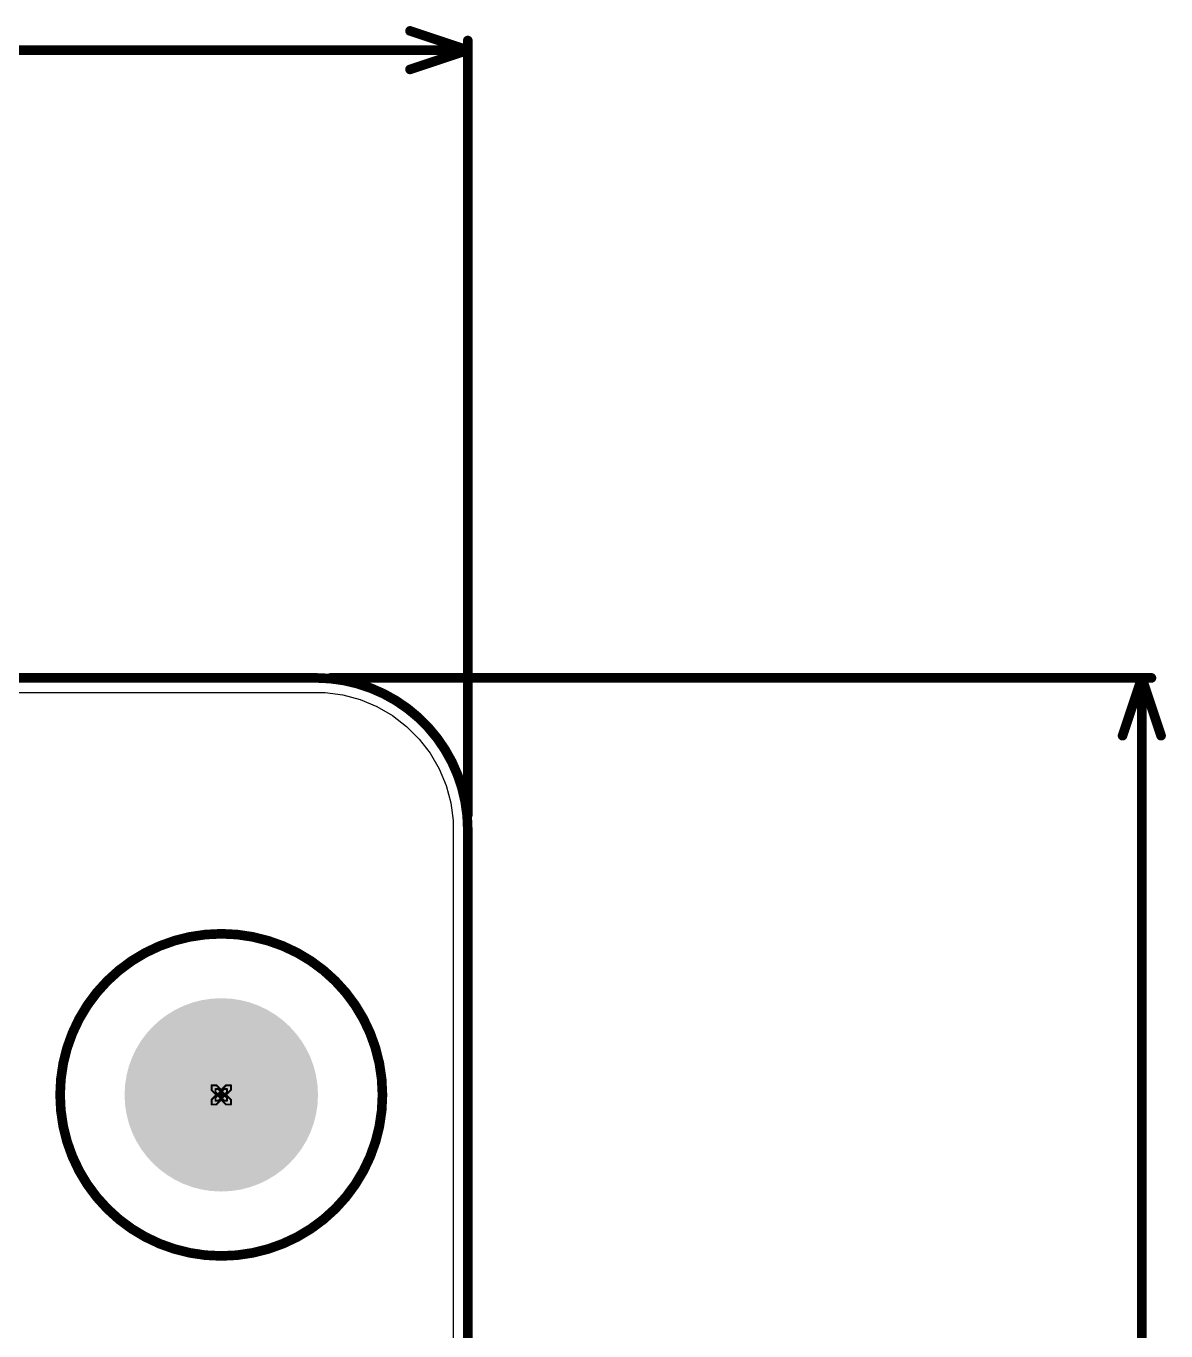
# Model space of a CAD drawing. Header units: inches. Extents: x -36 to 349, y -11 to 240.
# Drawn here: x 176.85 to 206.91, y 109.77 to 144.2 of the extents above; entities that cross this region are included whole.
import ezdxf

# ---------------------------------------------------------------- set-up
doc = ezdxf.new("R2010")
doc.units = ezdxf.units.IN
for name, color, linetype in [('Board Outline', 216, 'Continuous'), ('Bottom Layer', 5, 'Continuous'), ('Bottom Solder', 6, 'Continuous'), ('Dimension', 6, 'Continuous'), ('Drill Drawing', 1, 'Continuous'), ('Layer 1', 16, 'Continuous'), ('Multi-Layer', 9, 'Continuous'), ('Pad Holes', 156, 'Continuous'), ('Top Layer', 1, 'Continuous'), ('Top Overlay', 2, 'Continuous'), ('Top Solder', 216, 'Continuous')]:
    doc.layers.add(name, color=color, linetype=linetype)

msp = doc.modelspace()

# ---------------------------------------------------------------- hatches: boundary and pattern name
at = {"layer": 'Bottom Solder'}
h = msp.add_hatch(color=6, dxfattribs=at)
edge = h.paths.add_edge_path()
edge.add_arc((182, 116), 0.102, 0, 360)
at = {"layer": 'Pad Holes'}
h = msp.add_hatch(color=7, dxfattribs=at)
edge = h.paths.add_edge_path()
edge.add_arc((182, 116), 2.55, 0, 360)
at = {"layer": 'Top Solder'}
h = msp.add_hatch(color=216, dxfattribs=at)
edge = h.paths.add_edge_path()
edge.add_arc((182, 116), 0.102, 0, 360)

# ---------------------------------------------------------------- linework, layer by layer
at = {"layer": 'Board Outline'}
for points in [[(101.089, 127, 0.254, 0.254, 0), (184.5, 127, 0.254, 0.254, 0)], [(184.5, 127, 0.254, 0.254, -0.414214), (188.5, 123, 0.254, 0.254, 0)], [(188.5, -7, 0.254, 0.254, 0), (188.5, 123, 0.254, 0.254, 0)]]:
    msp.add_lwpolyline(points, format="xyseb", dxfattribs=at)
for points in [[(184.437, 127, 0.127, 0.127, 1), (184.564, 127, 0.127, 0.127, 1)], [(184.437, 127, 0.127, 0.127, 1), (184.564, 127, 0.127, 0.127, 1)], [(188.437, 123, 0.127, 0.127, 1), (188.564, 123, 0.127, 0.127, 1)], [(188.437, 123, 0.127, 0.127, 1), (188.564, 123, 0.127, 0.127, 1)]]:
    msp.add_lwpolyline(points, format="xyseb", close=True, dxfattribs=at)
at = {"layer": 'Bottom Layer'}
for p, q in [((171.492, 126.612), (184.5, 126.612)), ((184.5, 126.612), (184.737, 126.612)), ((184.737, 126.612), (185.206, 126.55)), ((185.206, 126.55), (185.663, 126.427)), ((185.663, 126.427), (186.101, 126.246)), ((186.101, 126.246), (186.511, 126.009)), ((186.511, 126.009), (186.886, 125.721)), ((186.886, 125.721), (187.221, 125.386)), ((187.221, 125.386), (187.509, 125.011)), ((187.509, 125.011), (187.746, 124.601)), ((187.746, 124.601), (187.927, 124.163)), ((187.927, 124.163), (188.05, 123.706)), ((188.05, 123.706), (188.112, 123.237)), ((188.112, 123.237), (188.112, 123)), ((188.112, 123), (188.112, -7)), ((181.169, 120.177), (180.631, 120.033)), ((181.721, 120.25), (181.169, 120.177)), ((182.279, 120.25), (181.721, 120.25)), ((182.831, 120.177), (182.279, 120.25)), ((183.369, 120.033), (182.831, 120.177)), ((180.116, 119.82), (179.634, 119.541)), ((180.631, 120.033), (180.116, 119.82)), ((183.884, 119.82), (183.369, 120.033)), ((184.366, 119.541), (183.884, 119.82)), ((179.634, 119.541), (179.192, 119.202)), ((184.808, 119.202), (184.366, 119.541)), ((179.192, 119.202), (178.798, 118.808)), ((185.202, 118.808), (184.808, 119.202)), ((178.798, 118.808), (178.459, 118.366)), ((185.541, 118.366), (185.202, 118.808)), ((178.459, 118.366), (178.18, 117.884)), ((185.82, 117.884), (185.541, 118.366)), ((178.18, 117.884), (177.967, 117.369)), ((186.033, 117.369), (185.82, 117.884)), ((177.967, 117.369), (177.823, 116.831)), ((186.177, 116.831), (186.033, 117.369)), ((177.823, 116.831), (177.75, 116.279)), ((186.25, 116.279), (186.177, 116.831)), ((177.75, 116.279), (177.75, 115.721)), ((186.25, 115.721), (186.25, 116.279)), ((177.75, 115.721), (177.823, 115.169)), ((186.177, 115.169), (186.25, 115.721)), ((177.823, 115.169), (177.967, 114.631)), ((186.033, 114.631), (186.177, 115.169)), ((177.967, 114.631), (178.18, 114.116)), ((185.82, 114.116), (186.033, 114.631)), ((178.18, 114.116), (178.459, 113.634)), ((185.541, 113.634), (185.82, 114.116)), ((178.459, 113.634), (178.798, 113.192)), ((185.202, 113.192), (185.541, 113.634)), ((178.798, 113.192), (179.192, 112.798)), ((184.808, 112.798), (185.202, 113.192)), ((179.192, 112.798), (179.634, 112.459)), ((184.366, 112.459), (184.808, 112.798)), ((179.634, 112.459), (180.116, 112.18)), ((183.884, 112.18), (184.366, 112.459)), ((180.116, 112.18), (180.631, 111.967)), ((180.631, 111.967), (181.169, 111.823)), ((182.831, 111.823), (183.369, 111.967)), ((183.369, 111.967), (183.884, 112.18)), ((181.169, 111.823), (181.721, 111.75)), ((181.721, 111.75), (182.279, 111.75)), ((182.279, 111.75), (182.831, 111.823))]:
    msp.add_line(p, q, dxfattribs=at)
at = {"layer": 'Dimension'}
for points in [[(186.976, 144.069, 0.254, 0.254, 0), (188.5, 143.561, 0.254, 0.254, 0)], [(188.5, 123.381, 0.254, 0.254, 0), (188.5, 143.815, 0.254, 0.254, 0)], [(104.965, 143.561, 0.254, 0.254, 0), (188.5, 143.561, 0.254, 0.254, 0)], [(186.976, 143.053, 0.254, 0.254, 0), (188.5, 143.561, 0.254, 0.254, 0)], [(184.881, 127, 0.254, 0.254, 0), (206.527, 127, 0.254, 0.254, 0)], [(205.765, 125.476, 0.254, 0.254, 0), (206.273, 127, 0.254, 0.254, 0)], [(206.273, 127, 0.254, 0.254, 0), (206.781, 125.476, 0.254, 0.254, 0)], [(206.273, 71.965, 0.254, 0.254, 0), (206.273, 127, 0.254, 0.254, 0)]]:
    msp.add_lwpolyline(points, format="xyseb", dxfattribs=at)
for points in [[(186.913, 144.069, 0.127, 0.127, 1), (187.04, 144.069, 0.127, 0.127, 1)], [(188.437, 143.815, 0.127, 0.127, 1), (188.564, 143.815, 0.127, 0.127, 1)], [(188.437, 143.561, 0.127, 0.127, 1), (188.564, 143.561, 0.127, 0.127, 1)], [(188.437, 143.561, 0.127, 0.127, 1), (188.564, 143.561, 0.127, 0.127, 1)], [(188.437, 143.561, 0.127, 0.127, 1), (188.564, 143.561, 0.127, 0.127, 1)], [(186.913, 143.053, 0.127, 0.127, 1), (187.04, 143.053, 0.127, 0.127, 1)], [(184.818, 127, 0.127, 0.127, 1), (184.945, 127, 0.127, 0.127, 1)], [(206.21, 127, 0.127, 0.127, 1), (206.337, 127, 0.127, 0.127, 1)], [(206.21, 127, 0.127, 0.127, 1), (206.337, 127, 0.127, 0.127, 1)], [(206.21, 127, 0.127, 0.127, 1), (206.337, 127, 0.127, 0.127, 1)], [(206.464, 127, 0.127, 0.127, 1), (206.591, 127, 0.127, 0.127, 1)], [(205.702, 125.476, 0.127, 0.127, 1), (205.829, 125.476, 0.127, 0.127, 1)], [(206.718, 125.476, 0.127, 0.127, 1), (206.845, 125.476, 0.127, 0.127, 1)], [(188.437, 123.381, 0.127, 0.127, 1), (188.564, 123.381, 0.127, 0.127, 1)]]:
    msp.add_lwpolyline(points, format="xyseb", close=True, dxfattribs=at)
at = {"layer": 'Drill Drawing'}
for points in [[(181.746, 116.127, 0.0508, 0.0508, 0), (181.746, 116.254, 0.0508, 0.0508, 0)], [(181.746, 116.254, 0.0508, 0.0508, 0), (181.873, 116.254, 0.0508, 0.0508, 0)], [(181.746, 116.127, 0.0508, 0.0508, 0), (181.873, 116, 0.0508, 0.0508, 0)], [(181.746, 115.873, 0.0508, 0.0508, 0), (181.873, 116, 0.0508, 0.0508, 0)], [(181.848, 116.076, 0.0508, 0.0508, 0), (181.848, 116.152, 0.0508, 0.0508, 0)], [(181.848, 116.152, 0.0508, 0.0508, 0), (181.924, 116.152, 0.0508, 0.0508, 0)], [(181.848, 116.076, 0.0508, 0.0508, 0), (181.924, 116, 0.0508, 0.0508, 0)], [(181.848, 115.924, 0.0508, 0.0508, 0), (181.924, 116, 0.0508, 0.0508, 0)], [(181.873, 116.254, 0.0508, 0.0508, 0), (182, 116.127, 0.0508, 0.0508, 0)], [(181.924, 116.152, 0.0508, 0.0508, 0), (182, 116.076, 0.0508, 0.0508, 0)], [(182, 116.127, 0.0508, 0.0508, 0), (182.127, 116.254, 0.0508, 0.0508, 0)], [(182, 116.076, 0.0508, 0.0508, 0), (182.076, 116.152, 0.0508, 0.0508, 0)], [(182.076, 116.152, 0.0508, 0.0508, 0), (182.152, 116.152, 0.0508, 0.0508, 0)], [(182.076, 116, 0.0508, 0.0508, 0), (182.152, 116.076, 0.0508, 0.0508, 0)], [(182.076, 116, 0.0508, 0.0508, 0), (182.152, 115.924, 0.0508, 0.0508, 0)], [(182.127, 116.254, 0.0508, 0.0508, 0), (182.254, 116.254, 0.0508, 0.0508, 0)], [(182.127, 116, 0.0508, 0.0508, 0), (182.254, 116.127, 0.0508, 0.0508, 0)], [(182.127, 116, 0.0508, 0.0508, 0), (182.254, 115.873, 0.0508, 0.0508, 0)], [(182.152, 116.076, 0.0508, 0.0508, 0), (182.152, 116.152, 0.0508, 0.0508, 0)], [(182.254, 116.127, 0.0508, 0.0508, 0), (182.254, 116.254, 0.0508, 0.0508, 0)], [(181.746, 115.746, 0.0508, 0.0508, 0), (181.746, 115.873, 0.0508, 0.0508, 0)], [(181.746, 115.746, 0.0508, 0.0508, 0), (181.873, 115.746, 0.0508, 0.0508, 0)], [(181.848, 115.848, 0.0508, 0.0508, 0), (181.848, 115.924, 0.0508, 0.0508, 0)], [(181.848, 115.848, 0.0508, 0.0508, 0), (181.924, 115.848, 0.0508, 0.0508, 0)], [(181.873, 115.746, 0.0508, 0.0508, 0), (182, 115.873, 0.0508, 0.0508, 0)], [(181.924, 115.848, 0.0508, 0.0508, 0), (182, 115.924, 0.0508, 0.0508, 0)], [(182, 115.924, 0.0508, 0.0508, 0), (182.076, 115.848, 0.0508, 0.0508, 0)], [(182, 115.873, 0.0508, 0.0508, 0), (182.127, 115.746, 0.0508, 0.0508, 0)], [(182.076, 115.848, 0.0508, 0.0508, 0), (182.152, 115.848, 0.0508, 0.0508, 0)], [(182.127, 115.746, 0.0508, 0.0508, 0), (182.254, 115.746, 0.0508, 0.0508, 0)], [(182.152, 115.848, 0.0508, 0.0508, 0), (182.152, 115.924, 0.0508, 0.0508, 0)], [(182.254, 115.746, 0.0508, 0.0508, 0), (182.254, 115.873, 0.0508, 0.0508, 0)]]:
    msp.add_lwpolyline(points, format="xyseb", dxfattribs=at)
for points in [[(181.733, 116.254, 0.0254, 0.0254, 1), (181.759, 116.254, 0.0254, 0.0254, 1)], [(181.733, 116.254, 0.0254, 0.0254, 1), (181.759, 116.254, 0.0254, 0.0254, 1)], [(181.733, 116.127, 0.0254, 0.0254, 1), (181.759, 116.127, 0.0254, 0.0254, 1)], [(181.733, 116.127, 0.0254, 0.0254, 1), (181.759, 116.127, 0.0254, 0.0254, 1)], [(181.835, 116.152, 0.0254, 0.0254, 1), (181.86, 116.152, 0.0254, 0.0254, 1)], [(181.835, 116.152, 0.0254, 0.0254, 1), (181.86, 116.152, 0.0254, 0.0254, 1)], [(181.835, 116.076, 0.0254, 0.0254, 1), (181.86, 116.076, 0.0254, 0.0254, 1)], [(181.835, 116.076, 0.0254, 0.0254, 1), (181.86, 116.076, 0.0254, 0.0254, 1)], [(181.86, 116.254, 0.0254, 0.0254, 1), (181.886, 116.254, 0.0254, 0.0254, 1)], [(181.86, 116.254, 0.0254, 0.0254, 1), (181.886, 116.254, 0.0254, 0.0254, 1)], [(181.86, 116, 0.0254, 0.0254, 1), (181.886, 116, 0.0254, 0.0254, 1)], [(181.86, 116, 0.0254, 0.0254, 1), (181.886, 116, 0.0254, 0.0254, 1)], [(181.911, 116.152, 0.0254, 0.0254, 1), (181.936, 116.152, 0.0254, 0.0254, 1)], [(181.911, 116.152, 0.0254, 0.0254, 1), (181.936, 116.152, 0.0254, 0.0254, 1)], [(181.911, 116, 0.0254, 0.0254, 1), (181.936, 116, 0.0254, 0.0254, 1)], [(181.911, 116, 0.0254, 0.0254, 1), (181.936, 116, 0.0254, 0.0254, 1)], [(181.987, 116.127, 0.0254, 0.0254, 1), (182.013, 116.127, 0.0254, 0.0254, 1)], [(181.987, 116.127, 0.0254, 0.0254, 1), (182.013, 116.127, 0.0254, 0.0254, 1)], [(181.987, 116.076, 0.0254, 0.0254, 1), (182.013, 116.076, 0.0254, 0.0254, 1)], [(181.987, 116.076, 0.0254, 0.0254, 1), (182.013, 116.076, 0.0254, 0.0254, 1)], [(182.063, 116.152, 0.0254, 0.0254, 1), (182.089, 116.152, 0.0254, 0.0254, 1)], [(182.063, 116.152, 0.0254, 0.0254, 1), (182.089, 116.152, 0.0254, 0.0254, 1)], [(182.063, 116, 0.0254, 0.0254, 1), (182.089, 116, 0.0254, 0.0254, 1)], [(182.063, 116, 0.0254, 0.0254, 1), (182.089, 116, 0.0254, 0.0254, 1)], [(182.114, 116.254, 0.0254, 0.0254, 1), (182.14, 116.254, 0.0254, 0.0254, 1)], [(182.114, 116.254, 0.0254, 0.0254, 1), (182.14, 116.254, 0.0254, 0.0254, 1)], [(182.114, 116, 0.0254, 0.0254, 1), (182.14, 116, 0.0254, 0.0254, 1)], [(182.114, 116, 0.0254, 0.0254, 1), (182.14, 116, 0.0254, 0.0254, 1)], [(182.14, 116.152, 0.0254, 0.0254, 1), (182.165, 116.152, 0.0254, 0.0254, 1)], [(182.14, 116.152, 0.0254, 0.0254, 1), (182.165, 116.152, 0.0254, 0.0254, 1)], [(182.14, 116.076, 0.0254, 0.0254, 1), (182.165, 116.076, 0.0254, 0.0254, 1)], [(182.14, 116.076, 0.0254, 0.0254, 1), (182.165, 116.076, 0.0254, 0.0254, 1)], [(182.241, 116.254, 0.0254, 0.0254, 1), (182.267, 116.254, 0.0254, 0.0254, 1)], [(182.241, 116.254, 0.0254, 0.0254, 1), (182.267, 116.254, 0.0254, 0.0254, 1)], [(182.241, 116.127, 0.0254, 0.0254, 1), (182.267, 116.127, 0.0254, 0.0254, 1)], [(182.241, 116.127, 0.0254, 0.0254, 1), (182.267, 116.127, 0.0254, 0.0254, 1)], [(181.733, 115.873, 0.0254, 0.0254, 1), (181.759, 115.873, 0.0254, 0.0254, 1)], [(181.733, 115.873, 0.0254, 0.0254, 1), (181.759, 115.873, 0.0254, 0.0254, 1)], [(181.733, 115.746, 0.0254, 0.0254, 1), (181.759, 115.746, 0.0254, 0.0254, 1)], [(181.733, 115.746, 0.0254, 0.0254, 1), (181.759, 115.746, 0.0254, 0.0254, 1)], [(181.835, 115.924, 0.0254, 0.0254, 1), (181.86, 115.924, 0.0254, 0.0254, 1)], [(181.835, 115.924, 0.0254, 0.0254, 1), (181.86, 115.924, 0.0254, 0.0254, 1)], [(181.835, 115.848, 0.0254, 0.0254, 1), (181.86, 115.848, 0.0254, 0.0254, 1)], [(181.835, 115.848, 0.0254, 0.0254, 1), (181.86, 115.848, 0.0254, 0.0254, 1)], [(181.86, 115.746, 0.0254, 0.0254, 1), (181.886, 115.746, 0.0254, 0.0254, 1)], [(181.86, 115.746, 0.0254, 0.0254, 1), (181.886, 115.746, 0.0254, 0.0254, 1)], [(181.911, 115.848, 0.0254, 0.0254, 1), (181.936, 115.848, 0.0254, 0.0254, 1)], [(181.911, 115.848, 0.0254, 0.0254, 1), (181.936, 115.848, 0.0254, 0.0254, 1)], [(181.987, 115.924, 0.0254, 0.0254, 1), (182.013, 115.924, 0.0254, 0.0254, 1)], [(181.987, 115.924, 0.0254, 0.0254, 1), (182.013, 115.924, 0.0254, 0.0254, 1)], [(181.987, 115.873, 0.0254, 0.0254, 1), (182.013, 115.873, 0.0254, 0.0254, 1)], [(181.987, 115.873, 0.0254, 0.0254, 1), (182.013, 115.873, 0.0254, 0.0254, 1)], [(182.063, 115.848, 0.0254, 0.0254, 1), (182.089, 115.848, 0.0254, 0.0254, 1)], [(182.063, 115.848, 0.0254, 0.0254, 1), (182.089, 115.848, 0.0254, 0.0254, 1)], [(182.114, 115.746, 0.0254, 0.0254, 1), (182.14, 115.746, 0.0254, 0.0254, 1)], [(182.114, 115.746, 0.0254, 0.0254, 1), (182.14, 115.746, 0.0254, 0.0254, 1)], [(182.14, 115.924, 0.0254, 0.0254, 1), (182.165, 115.924, 0.0254, 0.0254, 1)], [(182.14, 115.924, 0.0254, 0.0254, 1), (182.165, 115.924, 0.0254, 0.0254, 1)], [(182.14, 115.848, 0.0254, 0.0254, 1), (182.165, 115.848, 0.0254, 0.0254, 1)], [(182.14, 115.848, 0.0254, 0.0254, 1), (182.165, 115.848, 0.0254, 0.0254, 1)], [(182.241, 115.873, 0.0254, 0.0254, 1), (182.267, 115.873, 0.0254, 0.0254, 1)], [(182.241, 115.873, 0.0254, 0.0254, 1), (182.267, 115.873, 0.0254, 0.0254, 1)], [(182.241, 115.746, 0.0254, 0.0254, 1), (182.267, 115.746, 0.0254, 0.0254, 1)], [(182.241, 115.746, 0.0254, 0.0254, 1), (182.267, 115.746, 0.0254, 0.0254, 1)]]:
    msp.add_lwpolyline(points, format="xyseb", close=True, dxfattribs=at)
at = {"layer": 'Layer 1'}
for p, q in [((101.097, 126.612), (184.5, 126.612)), ((184.5, 126.612), (184.737, 126.612)), ((184.737, 126.612), (185.206, 126.55)), ((185.206, 126.55), (185.663, 126.427)), ((185.663, 126.427), (186.101, 126.246)), ((186.101, 126.246), (186.511, 126.009)), ((186.511, 126.009), (186.886, 125.721)), ((186.886, 125.721), (187.221, 125.386)), ((187.221, 125.386), (187.509, 125.011)), ((187.509, 125.011), (187.746, 124.601)), ((187.746, 124.601), (187.927, 124.163)), ((187.927, 124.163), (188.05, 123.706)), ((188.05, 123.706), (188.112, 123.237)), ((188.112, 123.237), (188.112, 123)), ((188.112, 123), (188.112, -7)), ((181.169, 120.177), (180.631, 120.033)), ((181.721, 120.25), (181.169, 120.177)), ((182.279, 120.25), (181.721, 120.25)), ((182.831, 120.177), (182.279, 120.25)), ((183.369, 120.033), (182.831, 120.177)), ((180.116, 119.82), (179.634, 119.541)), ((180.631, 120.033), (180.116, 119.82)), ((183.884, 119.82), (183.369, 120.033)), ((184.366, 119.541), (183.884, 119.82)), ((179.634, 119.541), (179.192, 119.202)), ((184.808, 119.202), (184.366, 119.541)), ((179.192, 119.202), (178.798, 118.808)), ((185.202, 118.808), (184.808, 119.202)), ((178.798, 118.808), (178.459, 118.366)), ((185.541, 118.366), (185.202, 118.808)), ((178.459, 118.366), (178.18, 117.884)), ((185.82, 117.884), (185.541, 118.366)), ((178.18, 117.884), (177.967, 117.369)), ((186.033, 117.369), (185.82, 117.884)), ((177.967, 117.369), (177.823, 116.831)), ((186.177, 116.831), (186.033, 117.369)), ((177.823, 116.831), (177.75, 116.279)), ((186.25, 116.279), (186.177, 116.831)), ((177.75, 116.279), (177.75, 115.721)), ((186.25, 115.721), (186.25, 116.279)), ((177.75, 115.721), (177.823, 115.169)), ((186.177, 115.169), (186.25, 115.721)), ((177.823, 115.169), (177.967, 114.631)), ((186.033, 114.631), (186.177, 115.169)), ((177.967, 114.631), (178.18, 114.116)), ((185.82, 114.116), (186.033, 114.631)), ((178.18, 114.116), (178.459, 113.634)), ((185.541, 113.634), (185.82, 114.116)), ((178.459, 113.634), (178.798, 113.192)), ((185.202, 113.192), (185.541, 113.634)), ((178.798, 113.192), (179.192, 112.798)), ((184.808, 112.798), (185.202, 113.192)), ((179.192, 112.798), (179.634, 112.459)), ((184.366, 112.459), (184.808, 112.798)), ((179.634, 112.459), (180.116, 112.18)), ((183.884, 112.18), (184.366, 112.459)), ((180.116, 112.18), (180.631, 111.967)), ((180.631, 111.967), (181.169, 111.823)), ((182.831, 111.823), (183.369, 111.967)), ((183.369, 111.967), (183.884, 112.18)), ((181.169, 111.823), (181.721, 111.75)), ((181.721, 111.75), (182.279, 111.75)), ((182.279, 111.75), (182.831, 111.823))]:
    msp.add_line(p, q, dxfattribs=at)
at = {"layer": 'Multi-Layer'}
for p, q in [((180.631, 120.033), (181.169, 120.177)), ((181.169, 120.177), (181.721, 120.25)), ((181.721, 120.25), (182, 120.25)), ((182, 120.25), (182.279, 120.25)), ((182.279, 120.25), (182.831, 120.177)), ((182.831, 120.177), (183.369, 120.033)), ((179.634, 119.541), (180.116, 119.82)), ((180.116, 119.82), (180.631, 120.033)), ((183.369, 120.033), (183.884, 119.82)), ((183.884, 119.82), (184.366, 119.541)), ((179.192, 119.202), (179.634, 119.541)), ((184.366, 119.541), (184.808, 119.202)), ((178.798, 118.808), (179.192, 119.202)), ((184.808, 119.202), (185.202, 118.808)), ((178.459, 118.366), (178.798, 118.808)), ((185.202, 118.808), (185.541, 118.366)), ((178.18, 117.884), (178.459, 118.366)), ((185.541, 118.366), (185.82, 117.884)), ((177.967, 117.369), (178.18, 117.884)), ((185.82, 117.884), (186.033, 117.369)), ((177.823, 116.831), (177.967, 117.369)), ((186.033, 117.369), (186.177, 116.831)), ((177.75, 116.279), (177.823, 116.831)), ((186.177, 116.831), (186.25, 116.279)), ((177.75, 116), (177.75, 116.279)), ((186.25, 116.279), (186.25, 116)), ((177.75, 115.721), (177.75, 116)), ((177.823, 115.169), (177.75, 115.721)), ((186.25, 115.721), (186.177, 115.169)), ((186.25, 116), (186.25, 115.721)), ((177.967, 114.631), (177.823, 115.169)), ((186.177, 115.169), (186.033, 114.631)), ((178.18, 114.116), (177.967, 114.631)), ((186.033, 114.631), (185.82, 114.116)), ((178.459, 113.634), (178.18, 114.116)), ((185.82, 114.116), (185.541, 113.634)), ((178.798, 113.192), (178.459, 113.634)), ((185.541, 113.634), (185.202, 113.192)), ((179.192, 112.798), (178.798, 113.192)), ((185.202, 113.192), (184.808, 112.798)), ((179.634, 112.459), (179.192, 112.798)), ((184.808, 112.798), (184.366, 112.459)), ((180.116, 112.18), (179.634, 112.459)), ((184.366, 112.459), (183.884, 112.18)), ((180.631, 111.967), (180.116, 112.18)), ((181.169, 111.823), (180.631, 111.967)), ((183.369, 111.967), (182.831, 111.823)), ((183.884, 112.18), (183.369, 111.967)), ((181.721, 111.75), (181.169, 111.823)), ((182, 111.75), (181.721, 111.75)), ((182, 111.75), (182, 111.75)), ((182.279, 111.75), (182, 111.75)), ((182.831, 111.823), (182.279, 111.75))]:
    msp.add_line(p, q, dxfattribs=at)
at = {"layer": 'Top Layer'}
for p, q in [((106.206, 126.612), (184.5, 126.612)), ((184.5, 126.612), (184.737, 126.612)), ((184.737, 126.612), (185.206, 126.55)), ((185.206, 126.55), (185.663, 126.427)), ((185.663, 126.427), (186.101, 126.246)), ((186.101, 126.246), (186.511, 126.009)), ((186.511, 126.009), (186.886, 125.721)), ((186.886, 125.721), (187.221, 125.386)), ((187.221, 125.386), (187.509, 125.011)), ((187.509, 125.011), (187.746, 124.601)), ((187.746, 124.601), (187.927, 124.163)), ((187.927, 124.163), (188.05, 123.706)), ((188.05, 123.706), (188.112, 123.237)), ((188.112, 123.237), (188.112, 123)), ((188.112, 123), (188.112, -7)), ((181.169, 120.177), (180.631, 120.033)), ((181.721, 120.25), (181.169, 120.177)), ((182.279, 120.25), (181.721, 120.25)), ((182.831, 120.177), (182.279, 120.25)), ((183.369, 120.033), (182.831, 120.177)), ((180.116, 119.82), (179.634, 119.541)), ((180.631, 120.033), (180.116, 119.82)), ((183.884, 119.82), (183.369, 120.033)), ((184.366, 119.541), (183.884, 119.82)), ((179.634, 119.541), (179.192, 119.202)), ((184.808, 119.202), (184.366, 119.541)), ((179.192, 119.202), (178.798, 118.808)), ((185.202, 118.808), (184.808, 119.202)), ((178.798, 118.808), (178.459, 118.366)), ((185.541, 118.366), (185.202, 118.808)), ((178.459, 118.366), (178.18, 117.884)), ((185.82, 117.884), (185.541, 118.366)), ((178.18, 117.884), (177.967, 117.369)), ((186.033, 117.369), (185.82, 117.884)), ((177.967, 117.369), (177.823, 116.831)), ((186.177, 116.831), (186.033, 117.369)), ((177.823, 116.831), (177.75, 116.279)), ((186.25, 116.279), (186.177, 116.831)), ((177.75, 116.279), (177.75, 115.721)), ((186.25, 115.721), (186.25, 116.279)), ((177.75, 115.721), (177.823, 115.169)), ((186.177, 115.169), (186.25, 115.721)), ((177.823, 115.169), (177.967, 114.631)), ((186.033, 114.631), (186.177, 115.169)), ((177.967, 114.631), (178.18, 114.116)), ((185.82, 114.116), (186.033, 114.631)), ((178.18, 114.116), (178.459, 113.634)), ((185.541, 113.634), (185.82, 114.116)), ((178.459, 113.634), (178.798, 113.192)), ((185.202, 113.192), (185.541, 113.634)), ((178.798, 113.192), (179.192, 112.798)), ((184.808, 112.798), (185.202, 113.192)), ((179.192, 112.798), (179.634, 112.459)), ((184.366, 112.459), (184.808, 112.798)), ((179.634, 112.459), (180.116, 112.18)), ((183.884, 112.18), (184.366, 112.459)), ((180.116, 112.18), (180.631, 111.967)), ((180.631, 111.967), (181.169, 111.823)), ((182.831, 111.823), (183.369, 111.967)), ((183.369, 111.967), (183.884, 112.18)), ((181.169, 111.823), (181.721, 111.75)), ((181.721, 111.75), (182.279, 111.75)), ((182.279, 111.75), (182.831, 111.823))]:
    msp.add_line(p, q, dxfattribs=at)
at = {"layer": 'Top Overlay'}
for points in [[(186.25, 116, 0.254, 0.254, 1), (177.75, 116, 0.254, 0.254, 1)], [(177.687, 116, 0.127, 0.127, 1), (177.814, 116, 0.127, 0.127, 1)], [(186.186, 116, 0.127, 0.127, 1), (186.313, 116, 0.127, 0.127, 1)]]:
    msp.add_lwpolyline(points, format="xyseb", close=True, dxfattribs=at)

doc.saveas('drawing.dxf')
